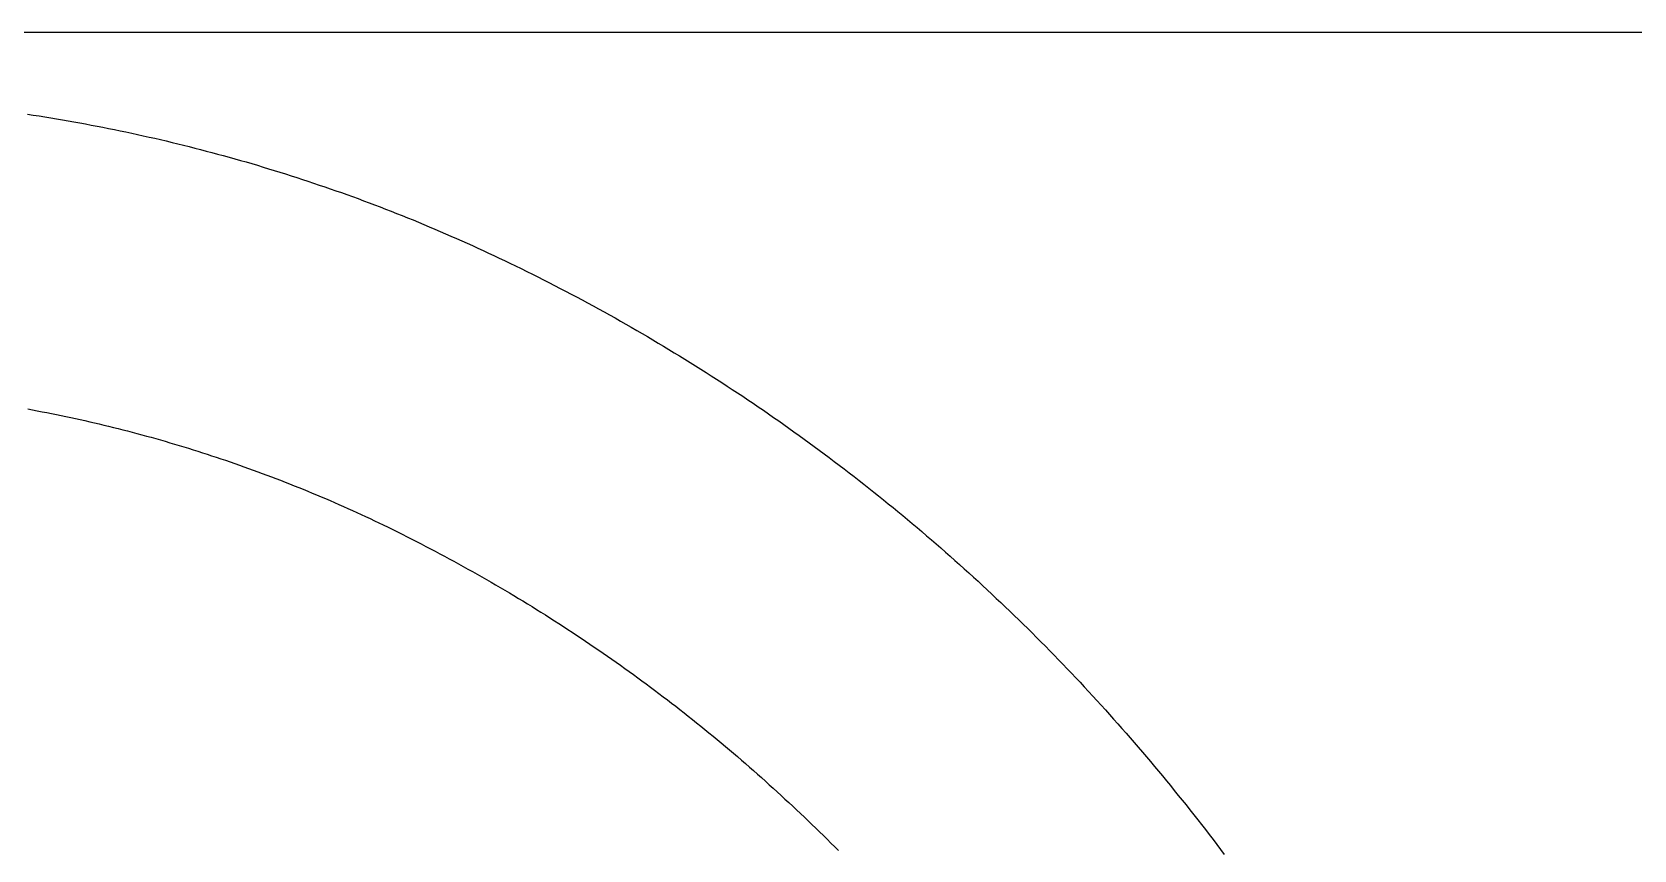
# Model space of a CAD drawing. Header units: millimetres. Extents: x 340 to 1003762, y 22 to 362022.
# Drawn here: x 421.0972 to 421.2415, y 91.0769 to 91.1506 of the extents above; entities that cross this region are included whole.
import ezdxf
from ezdxf.xclip import XClip

# ---------------------------------------------------------------- set-up
doc = ezdxf.new("R2010")
doc.units = ezdxf.units.MM
doc.header["$XCLIPFRAME"] = 0
for name, color, linetype in [('LSBB_P_002 - PLANTA 1° NIVEL SALA DE VENTAS$0$A-Equipamiento acero inox', 8, 'Continuous'), ('LSBB_P_002 - PLANTA 1° NIVEL SALA DE VENTAS$0$A-TRAS-EQPM', 8, 'Continuous'), ('XREF', 7, 'Continuous')]:
    doc.layers.add(name, color=color, linetype=linetype)

# ---------------------------------------------------------------- blocks, each defined once
blk = doc.blocks.new('LSBB_P_002 - PLANTA 1° NIVEL SALA DE VENTAS$0$laminadora')
at = {"layer": 'LSBB_P_002 - PLANTA 1° NIVEL SALA DE VENTAS$0$A-TRAS-EQPM'}
for p, q in [((-175623.292, 30446.937), (-175623.292, 30488.198)), ((-175630.656, 30481.908), (-175630.701, 30481.942)), ((-175630.611, 30481.874), (-175630.656, 30481.908)), ((-175630.567, 30481.84), (-175630.611, 30481.874)), ((-175630.522, 30481.806), (-175630.567, 30481.84)), ((-175630.477, 30481.771), (-175630.522, 30481.806)), ((-175630.433, 30481.737), (-175630.477, 30481.771)), ((-175630.389, 30481.702), (-175630.433, 30481.737)), ((-175630.345, 30481.667), (-175630.389, 30481.702)), ((-175630.3, 30481.632), (-175630.345, 30481.667)), ((-175630.256, 30481.597), (-175630.3, 30481.632)), ((-175630.213, 30481.562), (-175630.256, 30481.597)), ((-175630.169, 30481.527), (-175630.213, 30481.562)), ((-175630.125, 30481.491), (-175630.169, 30481.527)), ((-175630.081, 30481.456), (-175630.125, 30481.491)), ((-175630.038, 30481.42), (-175630.081, 30481.456)), ((-175629.994, 30481.384), (-175630.038, 30481.42)), ((-175629.951, 30481.349), (-175629.994, 30481.384)), ((-175629.908, 30481.312), (-175629.951, 30481.349)), ((-175629.865, 30481.276), (-175629.908, 30481.312)), ((-175629.822, 30481.24), (-175629.865, 30481.276)), ((-175629.779, 30481.204), (-175629.822, 30481.24)), ((-175629.736, 30481.167), (-175629.779, 30481.204)), ((-175629.694, 30481.13), (-175629.736, 30481.167)), ((-175629.651, 30481.094), (-175629.694, 30481.13)), ((-175629.609, 30481.057), (-175629.651, 30481.094)), ((-175629.566, 30481.02), (-175629.609, 30481.057)), ((-175629.524, 30480.982), (-175629.566, 30481.02)), ((-175629.482, 30480.945), (-175629.524, 30480.982)), ((-175629.44, 30480.908), (-175629.482, 30480.945)), ((-175629.398, 30480.87), (-175629.44, 30480.908)), ((-175629.357, 30480.832), (-175629.398, 30480.87)), ((-175629.315, 30480.794), (-175629.357, 30480.832)), ((-175629.274, 30480.756), (-175629.315, 30480.794)), ((-175629.232, 30480.718), (-175629.274, 30480.756)), ((-175629.191, 30480.68), (-175629.232, 30480.718)), ((-175629.15, 30480.642), (-175629.191, 30480.68)), ((-175629.109, 30480.603), (-175629.15, 30480.642)), ((-175629.068, 30480.564), (-175629.109, 30480.603)), ((-175629.028, 30480.526), (-175629.068, 30480.564)), ((-175628.987, 30480.487), (-175629.028, 30480.526)), ((-175628.947, 30480.448), (-175628.987, 30480.487)), ((-175628.906, 30480.408), (-175628.947, 30480.448)), ((-175628.866, 30480.369), (-175628.906, 30480.408)), ((-175628.826, 30480.33), (-175628.866, 30480.369)), ((-175628.786, 30480.29), (-175628.826, 30480.33)), ((-175628.746, 30480.25), (-175628.786, 30480.29)), ((-175628.706, 30480.211), (-175628.746, 30480.25)), ((-175628.667, 30480.171), (-175628.706, 30480.211)), ((-175628.627, 30480.13), (-175628.667, 30480.171)), ((-175628.588, 30480.09), (-175628.627, 30480.13)), ((-175628.549, 30480.05), (-175628.588, 30480.09)), ((-175628.51, 30480.009), (-175628.549, 30480.05)), ((-175628.471, 30479.969), (-175628.51, 30480.009)), ((-175628.432, 30479.928), (-175628.471, 30479.969)), ((-175628.394, 30479.887), (-175628.432, 30479.928)), ((-175628.355, 30479.846), (-175628.394, 30479.887)), ((-175628.317, 30479.805), (-175628.355, 30479.846)), ((-175628.278, 30479.764), (-175628.317, 30479.805)), ((-175628.24, 30479.723), (-175628.278, 30479.764)), ((-175628.202, 30479.681), (-175628.24, 30479.723)), ((-175628.164, 30479.64), (-175628.202, 30479.681)), ((-175628.127, 30479.598), (-175628.164, 30479.64)), ((-175628.089, 30479.556), (-175628.127, 30479.598)), ((-175628.052, 30479.514), (-175628.089, 30479.556)), ((-175628.014, 30479.472), (-175628.052, 30479.514)), ((-175627.977, 30479.43), (-175628.014, 30479.472)), ((-175627.94, 30479.388), (-175627.977, 30479.43)), ((-175627.903, 30479.345), (-175627.94, 30479.388)), ((-175627.866, 30479.303), (-175627.903, 30479.345)), ((-175627.83, 30479.26), (-175627.866, 30479.303)), ((-175627.793, 30479.217), (-175627.83, 30479.26)), ((-175627.757, 30479.174), (-175627.793, 30479.217)), ((-175627.721, 30479.131), (-175627.757, 30479.174)), ((-175627.685, 30479.088), (-175627.721, 30479.131)), ((-175627.649, 30479.045), (-175627.685, 30479.088)), ((-175627.613, 30479.002), (-175627.649, 30479.045)), ((-175627.577, 30478.958), (-175627.613, 30479.002)), ((-175627.542, 30478.915), (-175627.577, 30478.958)), ((-175627.506, 30478.871), (-175627.542, 30478.915)), ((-175627.471, 30478.827), (-175627.506, 30478.871)), ((-175627.436, 30478.783), (-175627.471, 30478.827)), ((-175627.401, 30478.739), (-175627.436, 30478.783)), ((-175627.366, 30478.695), (-175627.401, 30478.739)), ((-175627.331, 30478.651), (-175627.366, 30478.695)), ((-175627.297, 30478.606), (-175627.331, 30478.651)), ((-175627.263, 30478.562), (-175627.297, 30478.606)), ((-175627.228, 30478.517), (-175627.263, 30478.562)), ((-175627.194, 30478.472), (-175627.228, 30478.517)), ((-175630.633, 30478.432), (-175630.667, 30478.465)), ((-175630.599, 30478.398), (-175630.633, 30478.432)), ((-175630.565, 30478.364), (-175630.599, 30478.398)), ((-175630.532, 30478.33), (-175630.565, 30478.364)), ((-175627.16, 30478.428), (-175627.194, 30478.472)), ((-175627.126, 30478.383), (-175627.16, 30478.428)), ((-175627.093, 30478.338), (-175627.126, 30478.383)), ((-175627.059, 30478.293), (-175627.093, 30478.338)), ((-175630.498, 30478.296), (-175630.532, 30478.33)), ((-175630.465, 30478.262), (-175630.498, 30478.296)), ((-175630.432, 30478.227), (-175630.465, 30478.262)), ((-175630.398, 30478.193), (-175630.432, 30478.227)), ((-175630.365, 30478.159), (-175630.398, 30478.193)), ((-175627.026, 30478.247), (-175627.059, 30478.293)), ((-175626.993, 30478.202), (-175627.026, 30478.247)), ((-175626.959, 30478.156), (-175626.993, 30478.202)), ((-175630.332, 30478.124), (-175630.365, 30478.159)), ((-175630.3, 30478.089), (-175630.332, 30478.124)), ((-175630.267, 30478.054), (-175630.3, 30478.089)), ((-175630.234, 30478.019), (-175630.267, 30478.054)), ((-175626.927, 30478.111), (-175626.959, 30478.156)), ((-175626.894, 30478.065), (-175626.927, 30478.111)), ((-175626.861, 30478.019), (-175626.894, 30478.065)), ((-175630.202, 30477.984), (-175630.234, 30478.019)), ((-175630.169, 30477.949), (-175630.202, 30477.984)), ((-175630.137, 30477.914), (-175630.169, 30477.949)), ((-175630.105, 30477.879), (-175630.137, 30477.914)), ((-175626.829, 30477.974), (-175626.861, 30478.019)), ((-175626.796, 30477.928), (-175626.829, 30477.974)), ((-175626.764, 30477.881), (-175626.796, 30477.928)), ((-175630.073, 30477.843), (-175630.105, 30477.879)), ((-175630.041, 30477.808), (-175630.073, 30477.843)), ((-175630.009, 30477.772), (-175630.041, 30477.808)), ((-175629.977, 30477.736), (-175630.009, 30477.772)), ((-175626.732, 30477.835), (-175626.764, 30477.881)), ((-175626.7, 30477.789), (-175626.732, 30477.835)), ((-175626.668, 30477.743), (-175626.7, 30477.789)), ((-175629.946, 30477.7), (-175629.977, 30477.736)), ((-175629.914, 30477.665), (-175629.946, 30477.7)), ((-175629.883, 30477.628), (-175629.914, 30477.665)), ((-175629.851, 30477.592), (-175629.883, 30477.628)), ((-175626.637, 30477.696), (-175626.668, 30477.743)), ((-175626.605, 30477.649), (-175626.637, 30477.696)), ((-175626.574, 30477.603), (-175626.605, 30477.649)), ((-175629.82, 30477.556), (-175629.851, 30477.592)), ((-175629.789, 30477.52), (-175629.82, 30477.556)), ((-175629.758, 30477.483), (-175629.789, 30477.52)), ((-175629.728, 30477.447), (-175629.758, 30477.483)), ((-175626.543, 30477.556), (-175626.574, 30477.603)), ((-175626.512, 30477.509), (-175626.543, 30477.556)), ((-175626.481, 30477.462), (-175626.512, 30477.509)), ((-175629.697, 30477.41), (-175629.728, 30477.447)), ((-175629.666, 30477.373), (-175629.697, 30477.41)), ((-175629.636, 30477.336), (-175629.666, 30477.373)), ((-175629.606, 30477.299), (-175629.636, 30477.336)), ((-175626.45, 30477.415), (-175626.481, 30477.462)), ((-175626.42, 30477.368), (-175626.45, 30477.415)), ((-175626.389, 30477.32), (-175626.42, 30477.368)), ((-175629.575, 30477.262), (-175629.606, 30477.299)), ((-175629.545, 30477.225), (-175629.575, 30477.262)), ((-175629.515, 30477.188), (-175629.545, 30477.225)), ((-175629.485, 30477.151), (-175629.515, 30477.188)), ((-175626.359, 30477.273), (-175626.389, 30477.32)), ((-175626.329, 30477.225), (-175626.359, 30477.273)), ((-175626.299, 30477.178), (-175626.329, 30477.225)), ((-175626.269, 30477.13), (-175626.299, 30477.178)), ((-175629.456, 30477.113), (-175629.485, 30477.151)), ((-175629.426, 30477.076), (-175629.456, 30477.113)), ((-175629.397, 30477.038), (-175629.426, 30477.076)), ((-175629.367, 30477), (-175629.397, 30477.038)), ((-175626.239, 30477.082), (-175626.269, 30477.13)), ((-175626.21, 30477.035), (-175626.239, 30477.082)), ((-175626.181, 30476.987), (-175626.21, 30477.035)), ((-175629.338, 30476.962), (-175629.367, 30477)), ((-175629.309, 30476.925), (-175629.338, 30476.962)), ((-175629.28, 30476.887), (-175629.309, 30476.925)), ((-175626.151, 30476.938), (-175626.181, 30476.987)), ((-175626.122, 30476.89), (-175626.151, 30476.938)), ((-175626.094, 30476.842), (-175626.122, 30476.89)), ((-175629.251, 30476.848), (-175629.28, 30476.887)), ((-175629.222, 30476.81), (-175629.251, 30476.848)), ((-175629.194, 30476.772), (-175629.222, 30476.81)), ((-175629.165, 30476.734), (-175629.194, 30476.772)), ((-175626.065, 30476.794), (-175626.094, 30476.842)), ((-175626.036, 30476.745), (-175626.065, 30476.794)), ((-175626.008, 30476.697), (-175626.036, 30476.745)), ((-175629.137, 30476.695), (-175629.165, 30476.734)), ((-175629.109, 30476.657), (-175629.137, 30476.695)), ((-175629.08, 30476.618), (-175629.109, 30476.657)), ((-175629.052, 30476.579), (-175629.08, 30476.618)), ((-175625.98, 30476.648), (-175626.008, 30476.697)), ((-175625.952, 30476.599), (-175625.98, 30476.648)), ((-175629.025, 30476.54), (-175629.052, 30476.579)), ((-175628.997, 30476.501), (-175629.025, 30476.54)), ((-175628.969, 30476.462), (-175628.997, 30476.501)), ((-175628.942, 30476.423), (-175628.969, 30476.462)), ((-175625.924, 30476.551), (-175625.952, 30476.599)), ((-175625.896, 30476.502), (-175625.924, 30476.551)), ((-175625.868, 30476.453), (-175625.896, 30476.502)), ((-175628.914, 30476.384), (-175628.942, 30476.423)), ((-175628.887, 30476.345), (-175628.914, 30476.384)), ((-175628.86, 30476.306), (-175628.887, 30476.345)), ((-175625.841, 30476.404), (-175625.868, 30476.453)), ((-175625.814, 30476.354), (-175625.841, 30476.404)), ((-175625.786, 30476.305), (-175625.814, 30476.354)), ((-175628.833, 30476.266), (-175628.86, 30476.306)), ((-175628.806, 30476.227), (-175628.833, 30476.266)), ((-175628.779, 30476.187), (-175628.806, 30476.227)), ((-175628.753, 30476.147), (-175628.779, 30476.187)), ((-175625.759, 30476.256), (-175625.786, 30476.305)), ((-175625.733, 30476.206), (-175625.759, 30476.256)), ((-175625.706, 30476.157), (-175625.733, 30476.206)), ((-175628.726, 30476.107), (-175628.753, 30476.147)), ((-175628.7, 30476.068), (-175628.726, 30476.107)), ((-175628.674, 30476.028), (-175628.7, 30476.068)), ((-175628.648, 30475.988), (-175628.674, 30476.028)), ((-175625.679, 30476.107), (-175625.706, 30476.157)), ((-175625.653, 30476.058), (-175625.679, 30476.107)), ((-175625.627, 30476.008), (-175625.653, 30476.058)), ((-175628.622, 30475.947), (-175628.648, 30475.988)), ((-175628.596, 30475.907), (-175628.622, 30475.947)), ((-175628.57, 30475.867), (-175628.596, 30475.907)), ((-175625.601, 30475.958), (-175625.627, 30476.008)), ((-175625.575, 30475.908), (-175625.601, 30475.958)), ((-175625.549, 30475.858), (-175625.575, 30475.908)), ((-175628.544, 30475.827), (-175628.57, 30475.867)), ((-175628.519, 30475.786), (-175628.544, 30475.827)), ((-175628.494, 30475.746), (-175628.519, 30475.786)), ((-175628.468, 30475.705), (-175628.494, 30475.746)), ((-175625.524, 30475.808), (-175625.549, 30475.858)), ((-175625.498, 30475.758), (-175625.524, 30475.808)), ((-175625.473, 30475.708), (-175625.498, 30475.758)), ((-175628.443, 30475.664), (-175628.468, 30475.705)), ((-175628.418, 30475.623), (-175628.443, 30475.664)), ((-175628.394, 30475.583), (-175628.418, 30475.623)), ((-175625.448, 30475.657), (-175625.473, 30475.708)), ((-175625.423, 30475.607), (-175625.448, 30475.657)), ((-175625.399, 30475.556), (-175625.423, 30475.607)), ((-175628.369, 30475.542), (-175628.394, 30475.583)), ((-175628.344, 30475.501), (-175628.369, 30475.542)), ((-175628.32, 30475.46), (-175628.344, 30475.501)), ((-175628.296, 30475.418), (-175628.32, 30475.46)), ((-175625.374, 30475.506), (-175625.399, 30475.556)), ((-175625.351, 30475.458), (-175625.374, 30475.506)), ((-175625.328, 30475.41), (-175625.351, 30475.458)), ((-175628.272, 30475.377), (-175628.296, 30475.418)), ((-175628.248, 30475.336), (-175628.272, 30475.377)), ((-175628.224, 30475.294), (-175628.248, 30475.336)), ((-175625.305, 30475.362), (-175625.328, 30475.41)), ((-175625.283, 30475.314), (-175625.305, 30475.362)), ((-175625.26, 30475.266), (-175625.283, 30475.314)), ((-175628.2, 30475.253), (-175628.224, 30475.294)), ((-175628.176, 30475.211), (-175628.2, 30475.253)), ((-175628.153, 30475.17), (-175628.176, 30475.211)), ((-175628.13, 30475.128), (-175628.153, 30475.17)), ((-175625.238, 30475.217), (-175625.26, 30475.266)), ((-175625.216, 30475.169), (-175625.238, 30475.217)), ((-175625.194, 30475.121), (-175625.216, 30475.169)), ((-175628.106, 30475.086), (-175628.13, 30475.128)), ((-175628.083, 30475.044), (-175628.106, 30475.086)), ((-175628.06, 30475.002), (-175628.083, 30475.044)), ((-175625.173, 30475.072), (-175625.194, 30475.121)), ((-175625.151, 30475.024), (-175625.173, 30475.072)), ((-175625.13, 30474.975), (-175625.151, 30475.024)), ((-175628.038, 30474.96), (-175628.06, 30475.002)), ((-175628.015, 30474.918), (-175628.038, 30474.96)), ((-175627.992, 30474.876), (-175628.015, 30474.918)), ((-175627.97, 30474.834), (-175627.992, 30474.876)), ((-175625.109, 30474.926), (-175625.13, 30474.975)), ((-175625.088, 30474.878), (-175625.109, 30474.926)), ((-175625.067, 30474.829), (-175625.088, 30474.878)), ((-175627.948, 30474.792), (-175627.97, 30474.834)), ((-175627.926, 30474.749), (-175627.948, 30474.792)), ((-175627.904, 30474.707), (-175627.926, 30474.749)), ((-175625.046, 30474.78), (-175625.067, 30474.829)), ((-175625.026, 30474.731), (-175625.046, 30474.78)), ((-175625.005, 30474.682), (-175625.026, 30474.731)), ((-175627.882, 30474.664), (-175627.904, 30474.707)), ((-175627.86, 30474.622), (-175627.882, 30474.664)), ((-175627.839, 30474.579), (-175627.86, 30474.622)), ((-175624.985, 30474.633), (-175625.005, 30474.682)), ((-175624.965, 30474.584), (-175624.985, 30474.633)), ((-175624.945, 30474.534), (-175624.965, 30474.584)), ((-175627.817, 30474.536), (-175627.839, 30474.579)), ((-175627.796, 30474.493), (-175627.817, 30474.536)), ((-175627.775, 30474.451), (-175627.796, 30474.493)), ((-175627.754, 30474.408), (-175627.775, 30474.451)), ((-175624.926, 30474.485), (-175624.945, 30474.534)), ((-175624.906, 30474.436), (-175624.926, 30474.485)), ((-175624.887, 30474.386), (-175624.906, 30474.436)), ((-175627.733, 30474.365), (-175627.754, 30474.408)), ((-175627.714, 30474.325), (-175627.733, 30474.365)), ((-175627.695, 30474.286), (-175627.714, 30474.325)), ((-175624.868, 30474.337), (-175624.887, 30474.386)), ((-175624.849, 30474.287), (-175624.868, 30474.337)), ((-175627.676, 30474.246), (-175627.695, 30474.286)), ((-175627.657, 30474.206), (-175627.676, 30474.246)), ((-175627.639, 30474.166), (-175627.657, 30474.206)), ((-175627.621, 30474.126), (-175627.639, 30474.166)), ((-175624.83, 30474.237), (-175624.849, 30474.287)), ((-175624.812, 30474.187), (-175624.83, 30474.237)), ((-175624.793, 30474.138), (-175624.812, 30474.187)), ((-175627.602, 30474.087), (-175627.621, 30474.126)), ((-175627.584, 30474.047), (-175627.602, 30474.087)), ((-175627.566, 30474.006), (-175627.584, 30474.047)), ((-175627.549, 30473.966), (-175627.566, 30474.006)), ((-175624.775, 30474.088), (-175624.793, 30474.138)), ((-175624.757, 30474.038), (-175624.775, 30474.088)), ((-175624.739, 30473.988), (-175624.757, 30474.038)), ((-175627.531, 30473.926), (-175627.549, 30473.966)), ((-175627.513, 30473.886), (-175627.531, 30473.926)), ((-175627.496, 30473.846), (-175627.513, 30473.886)), ((-175624.722, 30473.938), (-175624.739, 30473.988)), ((-175624.704, 30473.888), (-175624.722, 30473.938)), ((-175624.687, 30473.838), (-175624.704, 30473.888)), ((-175627.479, 30473.805), (-175627.496, 30473.846)), ((-175627.462, 30473.765), (-175627.479, 30473.805)), ((-175627.445, 30473.724), (-175627.462, 30473.765)), ((-175627.428, 30473.684), (-175627.445, 30473.724)), ((-175624.67, 30473.787), (-175624.687, 30473.838)), ((-175624.653, 30473.737), (-175624.67, 30473.787)), ((-175624.636, 30473.687), (-175624.653, 30473.737)), ((-175627.411, 30473.643), (-175627.428, 30473.684)), ((-175627.395, 30473.603), (-175627.411, 30473.643)), ((-175627.379, 30473.562), (-175627.395, 30473.603)), ((-175624.619, 30473.636), (-175624.636, 30473.687)), ((-175624.603, 30473.586), (-175624.619, 30473.636)), ((-175624.586, 30473.535), (-175624.603, 30473.586)), ((-175627.362, 30473.521), (-175627.379, 30473.562)), ((-175627.346, 30473.48), (-175627.362, 30473.521)), ((-175627.33, 30473.439), (-175627.346, 30473.48)), ((-175627.315, 30473.398), (-175627.33, 30473.439)), ((-175624.57, 30473.485), (-175624.586, 30473.535)), ((-175624.554, 30473.434), (-175624.57, 30473.485)), ((-175624.539, 30473.383), (-175624.554, 30473.434)), ((-175627.299, 30473.357), (-175627.315, 30473.398)), ((-175627.283, 30473.316), (-175627.299, 30473.357)), ((-175627.268, 30473.275), (-175627.283, 30473.316)), ((-175624.523, 30473.332), (-175624.539, 30473.383)), ((-175624.508, 30473.282), (-175624.523, 30473.332)), ((-175624.492, 30473.231), (-175624.508, 30473.282)), ((-175627.253, 30473.234), (-175627.268, 30473.275)), ((-175627.238, 30473.193), (-175627.253, 30473.234)), ((-175627.223, 30473.152), (-175627.238, 30473.193)), ((-175627.208, 30473.11), (-175627.223, 30473.152)), ((-175624.477, 30473.18), (-175624.492, 30473.231)), ((-175624.462, 30473.129), (-175624.477, 30473.18)), ((-175627.194, 30473.069), (-175627.208, 30473.11)), ((-175627.179, 30473.027), (-175627.194, 30473.069)), ((-175627.165, 30472.986), (-175627.179, 30473.027)), ((-175624.448, 30473.078), (-175624.462, 30473.129)), ((-175624.433, 30473.027), (-175624.448, 30473.078)), ((-175624.419, 30472.976), (-175624.433, 30473.027)), ((-175627.15, 30472.944), (-175627.165, 30472.986)), ((-175627.136, 30472.903), (-175627.15, 30472.944)), ((-175627.123, 30472.861), (-175627.136, 30472.903)), ((-175627.109, 30472.819), (-175627.123, 30472.861)), ((-175624.405, 30472.924), (-175624.419, 30472.976)), ((-175624.391, 30472.873), (-175624.405, 30472.924)), ((-175624.377, 30472.822), (-175624.391, 30472.873)), ((-175627.095, 30472.778), (-175627.109, 30472.819)), ((-175627.082, 30472.736), (-175627.095, 30472.778)), ((-175627.068, 30472.694), (-175627.082, 30472.736)), ((-175624.364, 30472.771), (-175624.377, 30472.822)), ((-175624.35, 30472.719), (-175624.364, 30472.771)), ((-175624.337, 30472.668), (-175624.35, 30472.719)), ((-175627.055, 30472.652), (-175627.068, 30472.694)), ((-175627.042, 30472.61), (-175627.055, 30472.652)), ((-175627.029, 30472.568), (-175627.042, 30472.61)), ((-175627.017, 30472.526), (-175627.029, 30472.568)), ((-175624.324, 30472.616), (-175624.337, 30472.668)), ((-175624.311, 30472.565), (-175624.324, 30472.616)), ((-175624.298, 30472.513), (-175624.311, 30472.565)), ((-175627.004, 30472.484), (-175627.017, 30472.526)), ((-175626.992, 30472.442), (-175627.004, 30472.484)), ((-175626.979, 30472.4), (-175626.992, 30472.442)), ((-175624.286, 30472.462), (-175624.298, 30472.513)), ((-175624.273, 30472.41), (-175624.286, 30472.462)), ((-175626.967, 30472.358), (-175626.979, 30472.4)), ((-175626.955, 30472.316), (-175626.967, 30472.358)), ((-175626.943, 30472.274), (-175626.955, 30472.316)), ((-175626.932, 30472.231), (-175626.943, 30472.274)), ((-175624.261, 30472.358), (-175624.273, 30472.41)), ((-175624.249, 30472.307), (-175624.261, 30472.358)), ((-175624.238, 30472.255), (-175624.249, 30472.307)), ((-175626.92, 30472.189), (-175626.932, 30472.231)), ((-175626.909, 30472.146), (-175626.92, 30472.189)), ((-175626.898, 30472.104), (-175626.909, 30472.146)), ((-175624.226, 30472.203), (-175624.238, 30472.255)), ((-175624.214, 30472.151), (-175624.226, 30472.203)), ((-175624.203, 30472.099), (-175624.214, 30472.151)), ((-175626.886, 30472.062), (-175626.898, 30472.104)), ((-175626.876, 30472.019), (-175626.886, 30472.062)), ((-175626.865, 30471.977), (-175626.876, 30472.019)), ((-175624.192, 30472.047), (-175624.203, 30472.099)), ((-175624.181, 30471.995), (-175624.192, 30472.047)), ((-175624.171, 30471.943), (-175624.181, 30471.995)), ((-175626.854, 30471.934), (-175626.865, 30471.977)), ((-175626.844, 30471.891), (-175626.854, 30471.934)), ((-175626.833, 30471.849), (-175626.844, 30471.891)), ((-175626.823, 30471.806), (-175626.833, 30471.849)), ((-175624.16, 30471.891), (-175624.171, 30471.943)), ((-175624.15, 30471.839), (-175624.16, 30471.891)), ((-175624.14, 30471.787), (-175624.15, 30471.839)), ((-175626.813, 30471.763), (-175626.823, 30471.806)), ((-175626.803, 30471.721), (-175626.813, 30471.763)), ((-175626.793, 30471.678), (-175626.803, 30471.721)), ((-175624.13, 30471.735), (-175624.14, 30471.787)), ((-175624.12, 30471.683), (-175624.13, 30471.735)), ((-175626.784, 30471.635), (-175626.793, 30471.678)), ((-175626.774, 30471.592), (-175626.784, 30471.635)), ((-175626.765, 30471.549), (-175626.774, 30471.592)), ((-175626.756, 30471.506), (-175626.765, 30471.549)), ((-175624.11, 30471.631), (-175624.12, 30471.683)), ((-175624.101, 30471.578), (-175624.11, 30471.631)), ((-175624.092, 30471.526), (-175624.101, 30471.578)), ((-175626.747, 30471.463), (-175626.756, 30471.506)), ((-175626.738, 30471.42), (-175626.747, 30471.463)), ((-175626.729, 30471.377), (-175626.738, 30471.42)), ((-175624.083, 30471.474), (-175624.092, 30471.526)), ((-175624.074, 30471.421), (-175624.083, 30471.474)), ((-175624.065, 30471.369), (-175624.074, 30471.421)), ((-175626.721, 30471.334), (-175626.729, 30471.377)), ((-175626.713, 30471.291), (-175626.721, 30471.334)), ((-175626.704, 30471.248), (-175626.713, 30471.291)), ((-175624.057, 30471.317), (-175624.065, 30471.369)), ((-175624.048, 30471.264), (-175624.057, 30471.317)), ((-175624.04, 30471.212), (-175624.048, 30471.264)), ((-175626.696, 30471.205), (-175626.704, 30471.248)), ((-175626.688, 30471.162), (-175626.696, 30471.205)), ((-175624.032, 30471.159), (-175624.04, 30471.212))]:
    blk.add_line(p, q, dxfattribs=at)
blk = doc.blocks.new('LSBB_P_002 - PLANTA 1° NIVEL SALA DE VENTAS', base_point=(223.56961, 14.22023))
at = {"layer": 'LSBB_P_002 - PLANTA 1° NIVEL SALA DE VENTAS$0$A-Equipamiento acero inox', "extrusion": (0, 0, -1), "xscale": 0.01, "yscale": 0.01, "zscale": -0.01, "rotation": 90}
blk.add_blockref('LSBB_P_002 - PLANTA 1° NIVEL SALA DE VENTAS$0$laminadora', (-531.67384, 2062.20358, -0.00175), dxfattribs=at)

msp = doc.modelspace()

# ---------------------------------------------------------------- block references
at = {"layer": 'XREF'}
ref = msp.add_blockref('LSBB_P_002 - PLANTA 1° NIVEL SALA DE VENTAS', (-191.71902, -200.59983), dxfattribs=at)
XClip(ref).set_block_clipping_path([(755.454857474, 236.6800249606), (887.3150098981, 333.6713636781)])

doc.saveas('drawing.dxf')
